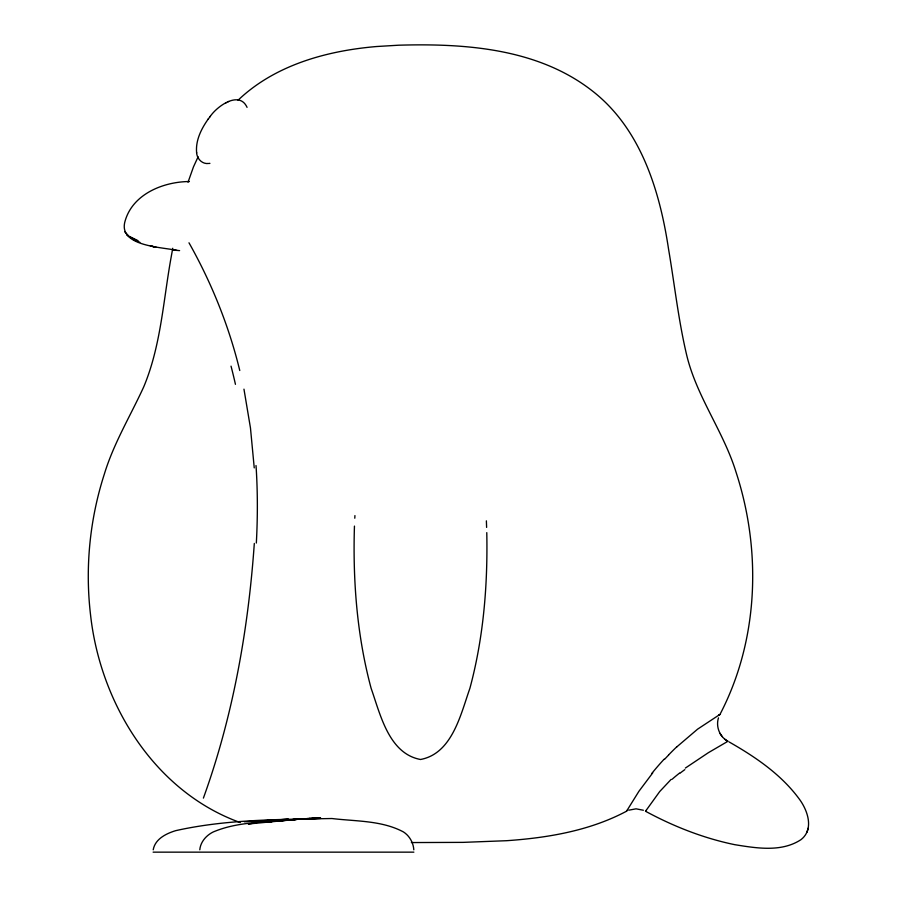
<?xml version="1.0" encoding="UTF-8"?>
<svg xmlns="http://www.w3.org/2000/svg" width="897" height="897" viewBox="0 0 897 897"><rect width="100%" height="100%" fill="white"/><g stroke="black" fill="none" stroke-linecap="round" stroke-linejoin="round"><path stroke-width="1.35" d="M354.45 526.091C352.756 580.55 356.95 635.614 371.134 688.358C380.317 714.326 388.76 753.581 420.514 759.49C452.256 753.581 460.699 714.326 469.882 688.358C483.539 637.733 487.833 584.934 486.779 532.627M354.786 518.219L354.932 515.596M254.311 543.436C248.256 629.885 232.951 716.423 203.395 798.106M645.896 810.72L645.548 811.269C673.546 826.417 703.506 838.224 734.733 844.671C756.406 848.158 781.601 852.486 801.077 839.581C814.498 829.007 807.457 809.699 798.812 798.42C780.738 774.111 755.095 756.743 729.059 741.92M199.796 849.807C200.491 841.902 206.276 835.354 213.217 831.968C239.51 820.8 269.055 822.538 296.941 819.253M172.751 248.267L171.069 257.585C163.254 300.809 160.899 345.962 143.699 386.943C130.435 415.86 113.706 443.331 104.388 473.952C89.79 519.139 84.98 567.453 90.519 614.613C100.128 702.945 154.015 791.468 240.228 822.56M718.475 717.858C715.627 726.648 719.73 737.02 727.96 741.303L724.911 739.307M153.219 849.807C155.035 839.009 166.214 833.548 175.655 830.667C226.717 819.219 279.797 819.477 331.901 818.524L331.946 818.524C355.817 821.428 381.774 820.318 403.493 831.968C409.514 835.858 413.349 842.687 413.809 849.807M806.919 832.304L808.332 828.021M188.022 182.248L193.494 166.82L198.125 156.796M208.485 118.696C201.433 128.529 195.322 140.526 196.656 152.983M719.316 714.842L719.932 714.494C758.615 640.492 761.777 550.949 736.067 472.237C723.408 431.121 696.15 396.104 686.407 353.923C678.323 319.388 674.499 284.069 668.557 249.142C659.777 190.702 640.761 128.372 592.11 90.754C537.729 48.36 465.005 43.28 398.604 45.209L376.639 46.521C326.867 50.737 275.009 64.943 238.053 100.217M411.387 842.563L463.009 842.373L506.614 840.702C547.82 837.832 589.688 830.801 626.532 811.224L638.933 791.266L652.713 772.922M626.532 811.224L626.992 810.417M645.582 811.213L646.064 810.484M646.008 810.563L659.732 791.524L671.124 779.392M209.999 116.756C216.726 106.463 239.23 90.036 247.056 107.36M208.216 119.054L210.324 116.341M668.557 755.106L667.177 756.541A43.572 6.492 -47.2 0 0 664.442 759.445M676.798 746.898L697.597 729.16L719.36 714.808M685.342 768.079L708.395 752.673L727.389 741.595M718.845 715.1L719.932 714.494M225.842 102.875L226.436 102.583M228.029 101.798L228.645 101.496M628.73 810.193L636.051 808.825L643.373 810.238M252.057 823.457L248.267 823.984L298.275 819.253L267.384 821.798L282.633 820.396M208.967 163.456L209.909 163.355M260.859 822.347L263.595 822.078M270.86 821.54L273.563 821.282M267.384 821.798L286.782 820.082M284.327 820.284L288.161 819.981M291.974 819.667L309.992 818.524M282.566 820.396L297.356 819.253M283.934 820.284L286.591 820.082M297.187 819.253L282.095 820.396M283.755 820.284L286.457 820.082L283.721 820.284M244.343 821.798L288.475 819.253L267.598 820.396M296.896 819.253L310.104 818.524M189.413 181.53C163.669 181.687 133.137 193.763 125.244 220.539C117.014 246.383 161.942 247.011 177.057 250.409M196.589 152.535C196.88 158.612 202.083 164.286 208.452 163.489M306.909 818.524L320.79 818.344L311.539 818.524L317.246 818.356M315.935 818.356L320.79 818.344L309.555 818.524L316.024 818.356M314.499 818.356L315.06 818.356M153.118 852.15L413.865 852.15M173.603 250.117L179.602 250.611M155.641 247.168L150.326 245.868L156.168 247.325M137.992 240.643L128.798 236.124L124.75 231.774M135.896 240.609L132.543 238.781L139.865 242.347M135.481 240.385L129.045 236.55M719.955 733.32L722.186 736.616M188.987 242.795C211.546 282.835 228.903 325.846 239.768 370.517M243.962 389.152L250.465 427.959L254.243 467.898M486.376 520.854L486.623 527.402M256.015 465.554A221.559 68.71 -85.3 0 1 256.34 543.033M231.034 366.144A405.265 176.844 58.2 0 1 235.44 384.331M672.145 779.246A29.949 6.044 -37.5 0 1 679.511 773.136M679.758 773.382A31.799 3.969 -37.2 0 1 684.803 769.637M651.771 773.483A43.975 6.391 -47.2 0 1 664.128 759.198M668.545 755.005A47.238 7.333 -47.2 0 1 676.865 746.719M127.923 235.631L126.959 234.7L127.923 235.631"/></g></svg>
